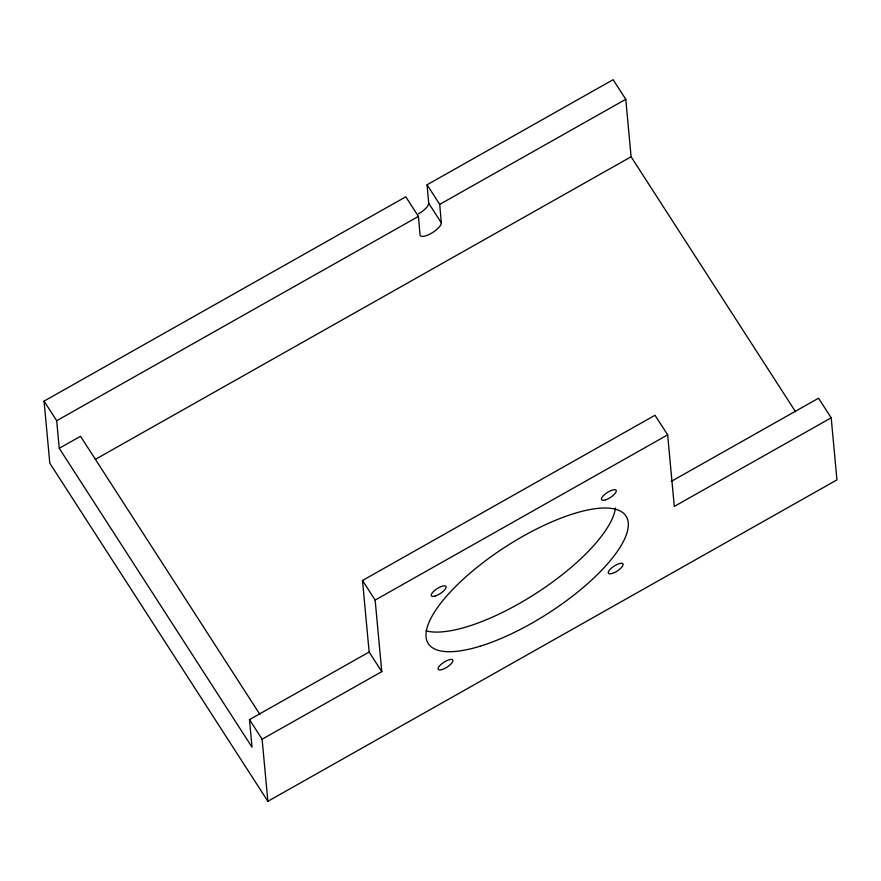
<?xml version="1.0" encoding="UTF-8"?>
<svg xmlns="http://www.w3.org/2000/svg" width="881" height="881" viewBox="0 0 881 881"><rect width="100%" height="100%" fill="white"/><g stroke="black" fill="none" stroke-linecap="round" stroke-linejoin="round"><path stroke-width="1.32" d="M671.234 481.411L818.548 398.212L831.19 417.803L836.95 479.881L267.868 801.303L49.81 463.197L44.05 401.119L405.789 196.804L418.431 216.407L420.05 234.842A12.378 4.163 -32.8 0 0 431.117 233.432A12.378 4.163 -32.8 0 0 441.326 222.827L439.707 204.392L427.065 184.79L613.132 79.697L625.774 99.3L631.104 156.774L795.598 411.823M831.19 417.803L674.295 506.421L667.655 434.862L655.012 415.259L362.498 580.48L369.139 652.039L249.477 719.623L252.032 747.209L59.247 448.308L56.692 420.722L418.431 216.407M439.707 204.392L625.774 99.3M59.247 448.308L80.523 436.293L259.906 714.425M95.258 459.419L631.104 156.774M267.868 801.303L262.109 739.225L381.781 671.641L375.141 600.082L667.655 434.862M427.065 184.79L428.684 203.236L441.326 222.827M362.498 580.48L375.141 600.082M369.139 652.039L381.781 671.641M44.05 401.119L56.692 420.722M249.477 719.623L262.109 739.225M428.684 203.236A12.378 4.163 -32.8 0 1 418.475 213.841M615.467 508.029A117.614 39.491 -32.8 0 1 536.672 592.957A117.614 39.491 -32.8 0 1 426.074 630.84M480.167 646.202A117.614 39.491 -32.8 0 0 628.241 522.763A117.614 39.491 -32.8 0 0 473.152 570.536A117.614 39.491 -32.8 0 0 480.167 646.202M435.214 595.997A8.667 2.907 -32.8 0 0 446.127 586.9A8.667 2.907 -32.8 0 0 434.696 590.424A8.667 2.907 -32.8 0 0 435.214 595.997M605.401 499.879A8.667 2.907 -32.8 0 0 616.315 490.783A8.667 2.907 -32.8 0 0 604.884 494.296A8.667 2.907 -32.8 0 0 605.401 499.879M612.229 573.443A8.667 2.907 -32.8 0 0 623.142 564.347A8.667 2.907 -32.8 0 0 611.711 567.871A8.667 2.907 -32.8 0 0 612.229 573.443M442.042 669.571A8.667 2.907 -32.8 0 0 452.944 660.475A8.667 2.907 -32.8 0 0 441.524 663.999A8.667 2.907 -32.8 0 0 442.042 669.571"/></g></svg>
